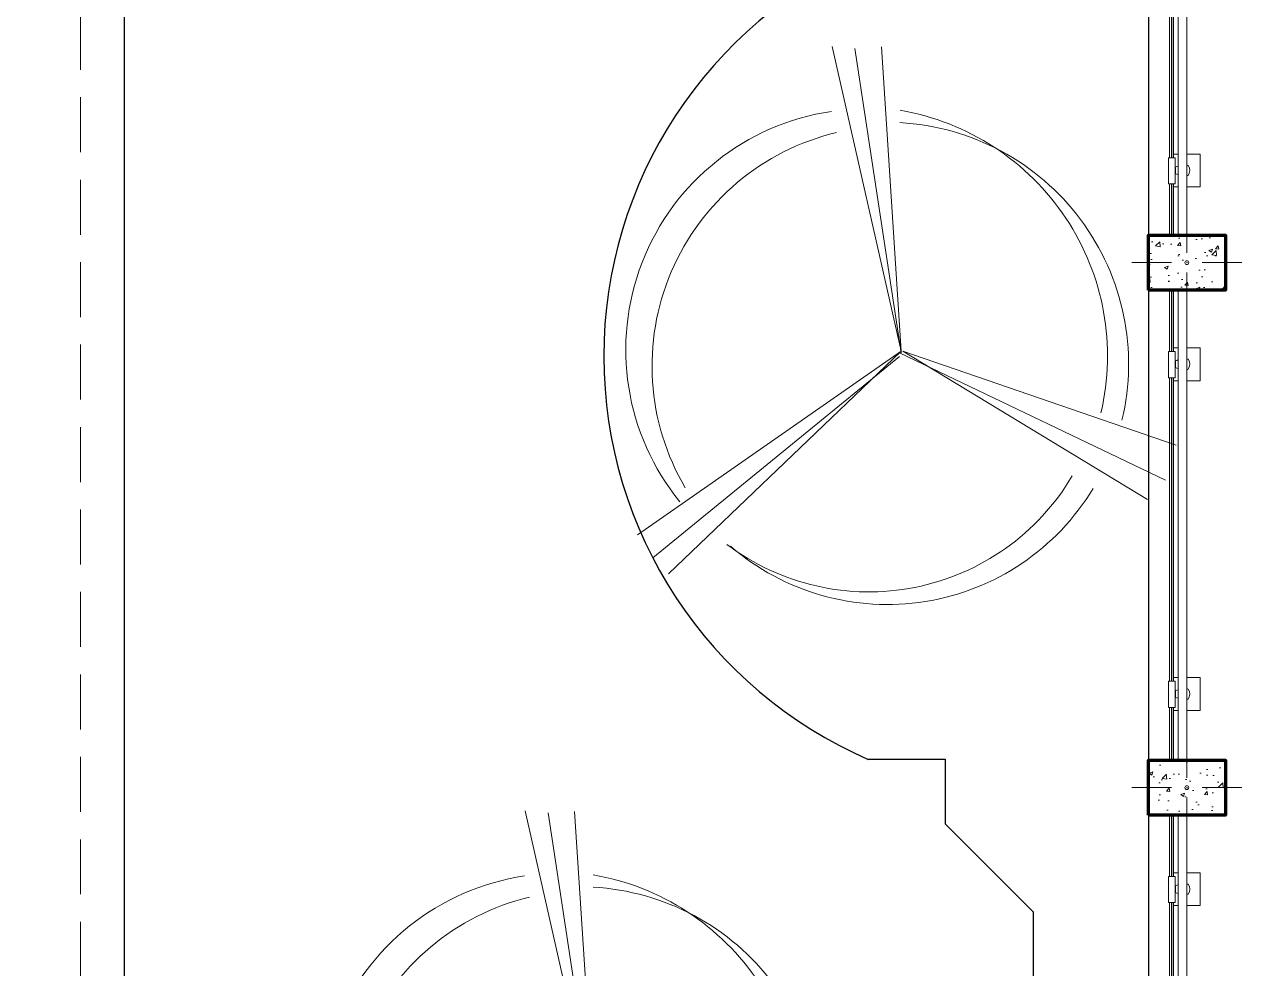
# Model space of a CAD drawing. Header units: metres. Extents: x 28 to 239, y -1 to 113.
# Drawn here: x 114.63 to 120.21, y 61.18 to 65.47 of the extents above; entities that cross this region are included whole.
import ezdxf

# ---------------------------------------------------------------- set-up
doc = ezdxf.new("R2010")
doc.units = ezdxf.units.M
doc.linetypes.add('DASHED2', pattern=[0.375, 0.25, -0.125])
for name, color, linetype, lineweight in [('0-ARBOL', 64, 'Continuous', 0), ('A-FLOR-HRAL', 11, 'Continuous', 9), ('COLUMNAS 50', 32, 'Continuous', 70), ('GRAFO 0 BLANCO', 7, 'Continuous', 0), ('Proyeccciones', 1, 'DASHED2', 18)]:
    doc.layers.add(name, color=color, linetype=linetype, lineweight=lineweight)

# ---------------------------------------------------------------- blocks, each defined once
blk = doc.blocks.new('columna pasillos')
at = {"layer": 'GRAFO 0 BLANCO'}
h = blk.add_hatch(dxfattribs=at)
h.set_pattern_fill('AR-CONC', color=256, scale=0.024, angle=-90)
h.set_pattern_definition([(320, (0, 0), (-0.015060515, -0.17214244), [0.018, -0.198]), (265, (0, 0), (0.18052611, 0.03330032), [0.0144, -0.1584]), (10.45144, (-0.00126, -0.01435), (0.1654656, -0.13884213), [0.01529765, -0.16827411]), (316.1842, (0.048, -7e-10), (-0.03972463, -0.25613792), [0.027, -0.297]), (6.63563, (0.0447, -0.02134), (0.23378846, -0.22431887), [0.02294648, -0.2524113]), (261.18416, (0.048, -7e-10), (0.23378846, -0.22431887), [0.0216, -0.2376]), (291, (0.036, -0.024), (-0.096628536, -0.14325769), [0.018, -0.198]), (236, (0.036, -0.024), (0.17403601, -0.05839568), [0.0144, -0.1584]), (341.45144, (0.02795, -0.03594), (0.07740747, -0.20165337), [0.01529765, -0.16827411]), (307.5, (0, 0), (0.079894525, -0.002918366), [0, -0.15648, 0, -0.1608, 0, -0.159]), (277.5, (0, 0), (0.09465881, -0.06313669), [0, -0.09168, 0, -0.15288, 0, -0.0606]), (237.5, (7e-10, 0.05352), (-0.005413171, -0.128117385), [0, -0.06, 0, -0.1872, 0, -0.2484]), (227.5, (1e-09, 0.07752), (0.024025194, -0.13996468), [0, -0.078, 0, -0.12432, 0, -0.1764])])
h.paths.add_polyline_path([(-235.5347, 35.024), (-235.7847, 35.024), (-235.7847, 34.674), (-235.5347, 34.674)])
h.paths.add_polyline_path([(-235.651, 34.849, -1), (-235.6684, 34.849, -1)], flags=16)
at = {"layer": 'COLUMNAS 50', "color": 1, "linetype": 'Continuous', "lineweight": 9}
for p, q in [((-235.6597, 35.099), (-235.6597, 34.919)), ((-235.7047, 34.849), (-235.8847, 34.849)), ((-235.6147, 34.849), (-235.4347, 34.849)), ((-235.6597, 34.779), (-235.6597, 34.599))]:
    blk.add_line(p, q, dxfattribs=at)
at = {"layer": 'COLUMNAS 50', "linetype": 'Continuous'}
blk.add_lwpolyline([(-235.7847, 35.024), (-235.5347, 35.024), (-235.5347, 34.674), (-235.7847, 34.674)], close=True, dxfattribs=at)
at = {"layer": 'COLUMNAS 50', "color": 1, "linetype": 'Continuous', "lineweight": 9}
blk.add_circle((-235.6597, 34.849), 0.00871, dxfattribs=at)
blk.add_point((-235.6597, 34.849), dxfattribs=at)
blk = doc.blocks.new('Barandilla - 50 x 12mm-V29-Nivel 2')
at = {"layer": 'A-FLOR-HRAL'}
for p, q in [((-26.7, 93), (-88, 93)), ((-88, 93), (-88, 18.2)), ((34.1, 93), (13.2, 93)), ((27, 79.4), (57, 79.4)), ((27, 79.4), (27, -39.6)), ((57, 79.4), (57, -39.6)), ((-88, 18.2), (-88, -56.6)), ((24.9, 2.6), (25.1, 33.6)), ((57, -39.6), (27, -39.6)), ((-88, -56.6), (-26.7, -56.6)), ((13.1, -56.6), (34.1, -56.6))]:
    blk.add_line(p, q, dxfattribs=at)
for centre, radius, start, end in [((-0.6, 18.2), 39.4, 144.0345, 215.4043), ((-19.3, -77.8), 119.9, 93.5416, 96.3187), ((-18.3, 114.4), 119.9, 285.3258, 291.1568), ((-19.3, -77.8), 119.9, 68.282, 74.197), ((-18.3, 114.4), 119.9, 263.1201, 266.0119)]:
    blk.add_arc(centre, radius, start, end, dxfattribs=at)
blk = doc.blocks.new('Barandilla - 50 x 12mm-V8-Nivel 2')
at = {"layer": 'A-FLOR-HRAL'}
for p, q in [((-26.8, 93), (-88, 93)), ((-88, 93), (-88, 18.2)), ((34.1, 93), (13.2, 93)), ((27, 79.4), (57, 79.4)), ((27, 79.4), (27, -39.6)), ((57, 79.4), (57, -39.6)), ((-88, 18.2), (-88, -56.6)), ((24.9, 2.6), (25.1, 33.6)), ((57, -39.6), (27, -39.6)), ((-88, -56.6), (-26.8, -56.6)), ((13.2, -56.6), (34.1, -56.6))]:
    blk.add_line(p, q, dxfattribs=at)
for centre, radius, start, end in [((-0.6, 18.2), 39.4, 144.0345, 215.4043), ((-19.3, -77.8), 119.9, 93.584, 96.3187), ((-18.3, 114.4), 119.9, 285.3761, 291.1568), ((-19.3, -77.8), 119.9, 68.282, 74.1525), ((-18.3, 114.4), 119.9, 263.1201, 265.9625)]:
    blk.add_arc(centre, radius, start, end, dxfattribs=at)
blk = doc.blocks.new('Barandilla - Barandilla-594491-Nivel 2')
at = {"layer": 'A-FLOR-HRAL'}
for p, q in [((109974.1, 53578.8), (109974.1, 53299.6)), ((109982.1, 53578.8), (109982.1, 53299.6)), ((109983.7, 53578.8), (109983.7, 53299.6)), ((109991.7, 53578.8), (109991.7, 53299.6)), ((110012.6, 53578.8), (110012.6, 51441.3)), ((110052.6, 51441.3), (110052.6, 53578.8)), ((109974.1, 53180.7), (109974.1, 51799.6)), ((109982.1, 53180.7), (109982.1, 51799.6)), ((109983.7, 53180.7), (109983.7, 51799.6)), ((109991.7, 53180.7), (109991.7, 51799.6)), ((109974.1, 51680.7), (109974.1, 51441.3)), ((109982.1, 51680.7), (109982.1, 51441.3)), ((109983.7, 51680.7), (109983.7, 51441.3)), ((109991.7, 51680.7), (109991.7, 51441.3))]:
    blk.add_line(p, q, dxfattribs=at)
at = {"rotation": 180}
for name, p in [('Barandilla - 50 x 12mm-V8-Nivel 2', (110025.8, 53260)), ('Barandilla - 50 x 12mm-V29-Nivel 2', (110025.8, 51760))]:
    blk.add_blockref(name, p, dxfattribs=at)
blk = doc.blocks.new('Barandilla - 50 x 12mm-V30-Nivel 2')
at = {"layer": 'A-FLOR-HRAL'}
for p, q in [((-26.7, 93), (-88, 93)), ((-88, 93), (-88, 18.2)), ((34.1, 93), (13.2, 93)), ((27, 79.4), (57, 79.4)), ((27, 79.4), (27, -39.6)), ((57, 79.4), (57, -39.6)), ((-88, 18.2), (-88, -56.6)), ((24.9, 2.6), (25.1, 33.6)), ((57, -39.6), (27, -39.6)), ((-88, -56.6), (-26.7, -56.6)), ((13.1, -56.6), (34.1, -56.6))]:
    blk.add_line(p, q, dxfattribs=at)
for centre, radius, start, end in [((-0.6, 18.2), 39.4, 144.0345, 215.4043), ((-19.3, -77.8), 119.9, 93.5416, 96.3187), ((-18.3, 114.4), 119.9, 285.3258, 291.1568), ((-19.3, -77.8), 119.9, 68.282, 74.197), ((-18.3, 114.4), 119.9, 263.1201, 266.0119)]:
    blk.add_arc(centre, radius, start, end, dxfattribs=at)
blk = doc.blocks.new('Barandilla - Barandilla-594566-Nivel 2')
at = {"layer": 'A-FLOR-HRAL'}
for p, q in [((109974.1, 55966.3), (109974.1, 55687.1)), ((109982.1, 55966.3), (109982.1, 55687.1)), ((109983.6, 55966.3), (109983.6, 55687.1)), ((109991.6, 55966.3), (109991.6, 55687.1)), ((110012.5, 55966.3), (110012.5, 53828.8)), ((110052.5, 53828.8), (110052.5, 55966.3)), ((109974.1, 55568.2), (109974.1, 54187.1)), ((109982.1, 55568.2), (109982.1, 54187.1)), ((109983.6, 55568.2), (109983.6, 54187.1)), ((109991.6, 55568.2), (109991.6, 54187.1)), ((109974.1, 54068.2), (109974.1, 53828.8)), ((109982.1, 54068.2), (109982.1, 53828.8)), ((109983.6, 54068.2), (109983.6, 53828.8)), ((109991.6, 54068.2), (109991.6, 53828.8))]:
    blk.add_line(p, q, dxfattribs=at)
at = {"rotation": 180}
for name, p in [('Barandilla - 50 x 12mm-V8-Nivel 2', (110025.7, 55647.5)), ('Barandilla - 50 x 12mm-V30-Nivel 2', (110025.7, 54147.5))]:
    blk.add_blockref(name, p, dxfattribs=at)
blk = doc.blocks.new('Barandilla - 50 x 12mm-V31-Nivel 2')
at = {"layer": 'A-FLOR-HRAL'}
for p, q in [((-26.7, 93), (-88, 93)), ((-88, 93), (-88, 18.2)), ((34.1, 93), (13.2, 93)), ((27, 79.4), (57, 79.4)), ((27, 79.4), (27, -39.6)), ((57, 79.4), (57, -39.6)), ((-88, 18.2), (-88, -56.6)), ((24.9, 2.6), (25.1, 33.6)), ((57, -39.6), (27, -39.6)), ((-88, -56.6), (-26.7, -56.6)), ((13.1, -56.6), (34.1, -56.6))]:
    blk.add_line(p, q, dxfattribs=at)
for centre, radius, start, end in [((-0.6, 18.2), 39.4, 144.0345, 215.4043), ((-19.3, -77.8), 119.9, 93.5424, 96.3187), ((-18.3, 114.4), 119.9, 285.3265, 291.1568), ((-19.3, -77.8), 119.9, 68.282, 74.1963), ((-18.3, 114.4), 119.9, 263.1201, 266.0112)]:
    blk.add_arc(centre, radius, start, end, dxfattribs=at)
blk = doc.blocks.new('Barandilla - Barandilla-594679-Nivel 2')
at = {"layer": 'A-FLOR-HRAL'}
for p, q in [((109974.1, 58341.3), (109974.1, 58068.4)), ((109982.1, 58341.3), (109982.1, 58068.4)), ((109983.6, 58341.3), (109983.6, 58068.4)), ((109991.6, 58341.3), (109991.6, 58068.4)), ((110012.5, 58341.3), (110012.5, 56216.3)), ((110052.5, 56216.3), (110052.5, 58341.3)), ((109974.1, 57949.4), (109974.1, 56568.4)), ((109982.1, 57949.4), (109982.1, 56568.4)), ((109983.6, 57949.4), (109983.6, 56568.4)), ((109991.6, 57949.4), (109991.6, 56568.4)), ((109974.1, 56449.4), (109974.1, 56216.3)), ((109982.1, 56449.4), (109982.1, 56216.3)), ((109983.6, 56449.4), (109983.6, 56216.3)), ((109991.6, 56449.4), (109991.6, 56216.3))]:
    blk.add_line(p, q, dxfattribs=at)
at = {"rotation": 180}
for name, p in [('Barandilla - 50 x 12mm-V8-Nivel 2', (110025.7, 58028.8)), ('Barandilla - 50 x 12mm-V31-Nivel 2', (110025.7, 56528.8))]:
    blk.add_blockref(name, p, dxfattribs=at)
blk = doc.blocks.new('ar7')
for p, q in [((88.078, 37.819), (92.005, 20.48)), ((92.005, 20.48), (90.878, 37.791)), ((89.377, 37.706), (92.004, 20.38)), ((92.005, 20.48), (77, 10.03)), ((78.778, 7.812), (92.005, 20.48)), ((91.904, 20.381), (107.031, 13.13)), ((92.105, 20.479), (106.02, 12.04)), ((107.651, 15.123), (92.105, 20.479)), ((77.887, 8.721), (91.902, 20.181))]:
    blk.add_line(p, q)
for centre, radius, start, end in [((90.041, 20.563), 13.703, 98.39343, 219.17975), ((89.554, 20.195), 14.188, 346.84522, 80.31191), ((91.483, 19.637), 13.649, 103.35958, 210.53567), ((91.176, 19.739), 13.763, 346.62123, 86.84079), ((90.169, 20.211), 13.43, 233.04348, 329.44059), ((91.219, 19.74), 13.676, 229.263, 328.8764)]:
    blk.add_arc(centre, radius, start, end)

msp = doc.modelspace()

# ---------------------------------------------------------------- linework, layer by layer
at = {"color": 9, "true_color": 0xc7c8ca}
for p, q in [((118.4676, 62.1283), (118.8176, 62.1283)), ((118.8176, 62.1283), (118.8176, 61.8354)), ((118.8176, 61.8354), (119.2176, 61.4354)), ((119.2176, 61.4354), (119.2176, 59.614))]:
    msp.add_line(p, q, dxfattribs=at)
for points in [[(113.8856, 68.5893), (113.885, 49.9853), (115.085, 49.9836), (115.0856, 69.5885), (113.8856, 69.5902), (113.8856, 69.5893)], [(119.7411, 69.0013), (119.7411, 55.2164)]]:
    msp.add_lwpolyline(points, dxfattribs=at)
msp.add_arc((119.2638, 63.9617), 1.9989, 113.5481, 246.5254, dxfattribs=at)
at = {"layer": 'GRAFO 0 BLANCO'}
msp.add_lwpolyline([(119.7411, 55.3632), (130.1411, 55.3632), (130.1411, 88.2872), (119.7411, 88.2872), (119.7411, 55.3632)], dxfattribs=at)
at = {"layer": 'Proyeccciones'}
msp.add_lwpolyline([(84.8856, 69.6393), (114.8856, 69.6393), (114.8856, 49.7147), (84.8856, 49.7147)], close=True, dxfattribs=at)

# ---------------------------------------------------------------- block references
at = {"layer": '0-ARBOL', "xscale": 0.07993948551003836, "yscale": 0.07993948551003836, "zscale": 0.07993948551003836}
for p in [(111.2622, 62.3477), (109.8666, 58.8703)]:
    msp.add_blockref('ar7', p, dxfattribs=at)
at = {"layer": 'A-FLOR-HRAL', "xscale": 0.001, "yscale": 0.001, "zscale": 0.001}
for name in ['Barandilla - Barandilla-594679-Nivel 2', 'Barandilla - Barandilla-594566-Nivel 2', 'Barandilla - Barandilla-594491-Nivel 2']:
    msp.add_blockref(name, (9.8635, 8.2959), dxfattribs=at)
at = {"layer": 'COLUMNAS 50', "rotation": 89.99999999999999}
for p in [(154.7651, 300.0469), (154.765, 297.6594)]:
    msp.add_blockref('columna pasillos', p, dxfattribs=at)

doc.saveas('drawing.dxf')
